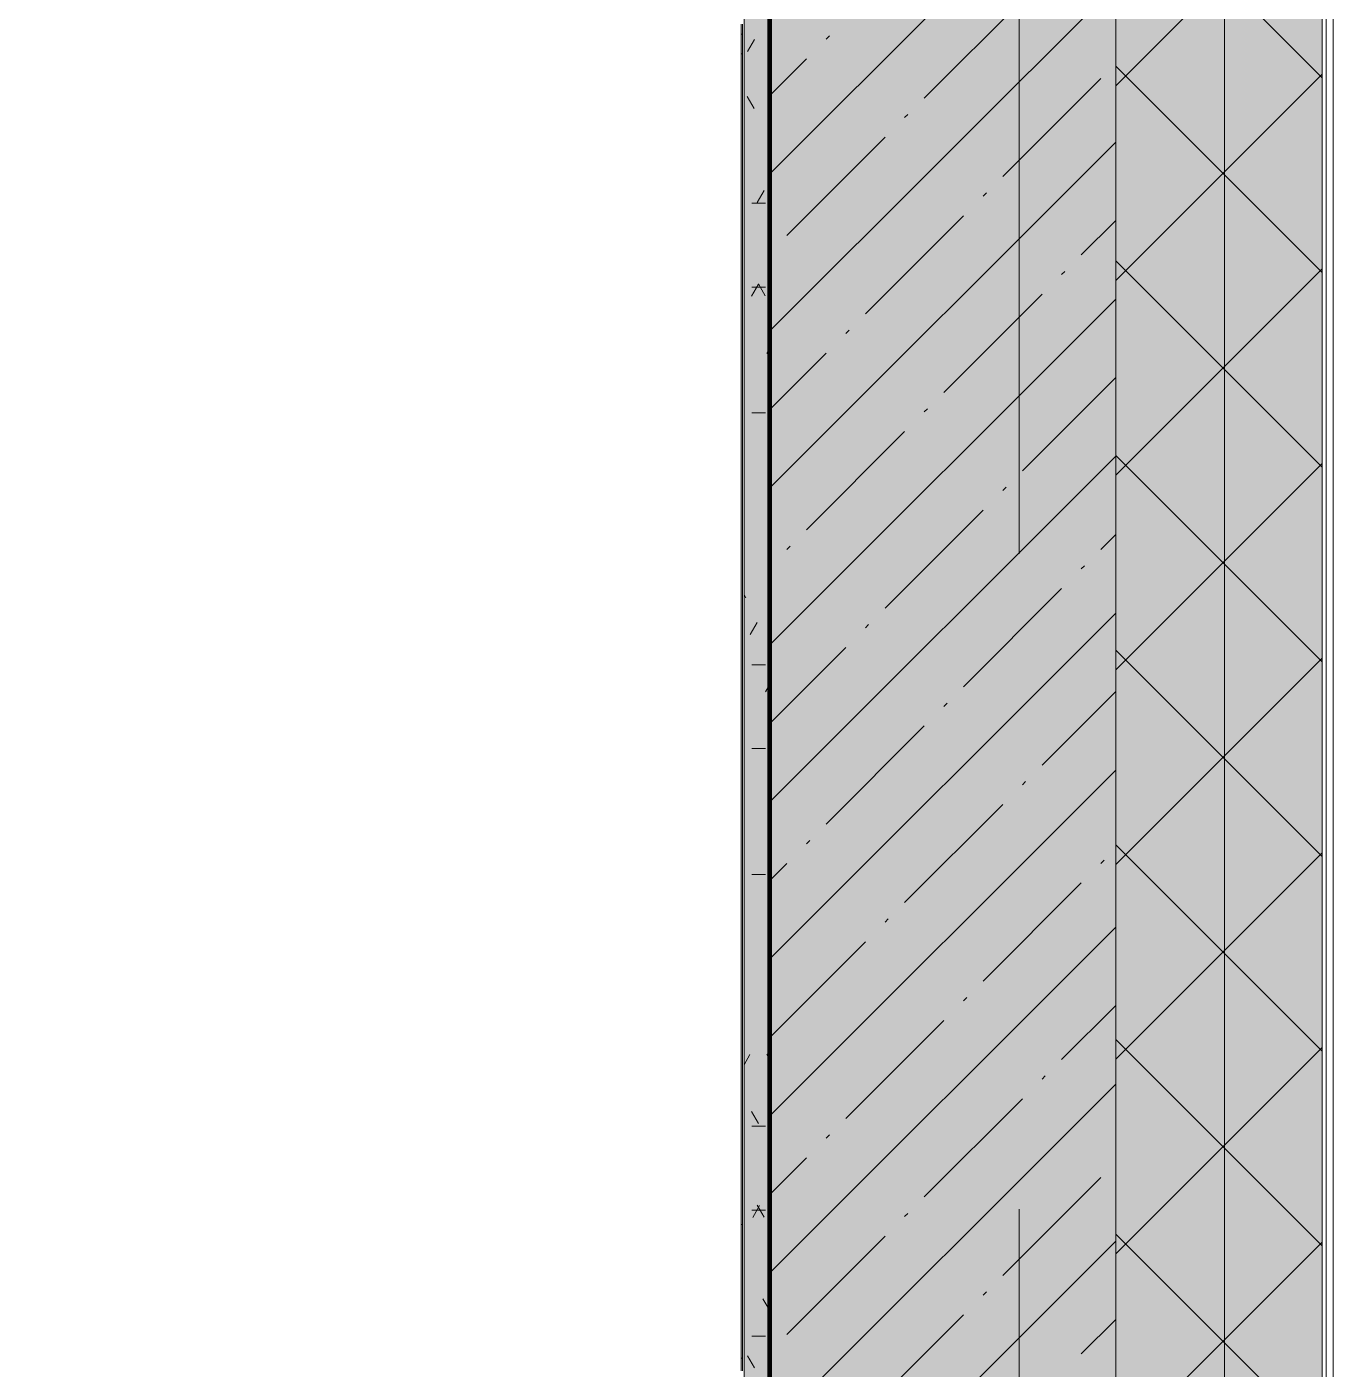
# Model space of a CAD drawing. Header units: millimetres. Extents: x -3817 to 677485, y -22715 to 103890.
# Drawn here: x 676364 to 677313, y 7795 to 8771 of the extents above; entities that cross this region are included whole.
import ezdxf

# ---------------------------------------------------------------- set-up
doc = ezdxf.new("R2010")
doc.units = ezdxf.units.MM
doc.layers.add('PDF _Геометрия', color=7, linetype='Continuous', true_color=0x1d1d1d)
doc.layers.add('PDF _Сплошная заливка', color=7, linetype='Continuous', true_color=0xffffff)

msp = doc.modelspace()

# ---------------------------------------------------------------- hatches: boundary and pattern name
at = {"layer": 'PDF _Сплошная заливка', "transparency": 33554559}
h = msp.add_hatch(color=256, dxfattribs=at)
h.paths.add_polyline_path([(677155.48, 1625.86), (677305.48, 1625.86), (677305.48, 9575.9), (677155.48, 9575.9), (677155.48, 1775.86)], flags=0)
h.paths.add_polyline_path([(677155.48, 10775.9), (677305.48, 10775.9), (677305.48, 12695.86), (677155.48, 12695.86), (677155.48, 11170.72)], flags=0)
h.paths.add_polyline_path([(677155.48, 14995.86), (677305.48, 14995.86), (677305.48, 23275.86), (677155.48, 23275.86), (677155.48, 15280.9)], flags=0)

# ---------------------------------------------------------------- linework, layer by layer
at = {"layer": 'PDF _Геометрия', "color": 9, "lineweight": 9, "true_color": 0xc0c0c0}
for points in [[(676935.48, 12235.86), (676935.48, 10775.9), (676905.64, 10775.9), (676905.64, 10755.9), (677103.48, 10755.9), (677103.48, 10775.9), (676955.48, 10775.9), (677155.48, 10775.9), (677313.48, 10775.9), (677313.48, 9575.9), (677155.48, 9575.9), (677155.48, 1775.86), (676905.48, 1775.86), (675805.48, 1775.86), (675805.48, 2025.86), (676905.48, 2025.86), (676905.48, 9575.9), (676905.48, 2025.86), (676885.48, 2025.86), (661846.48, 2025.86), (661905.48, 2025.86)], [(676885.48, 9575.9), (676885.48, 2045.86), (661846.48, 2045.86)], [(676884.48, 8772.44), (676884.48, 8759.2), (676884.48, 8746.34), (676884.48, 8734.04), (676884.48, 8722.2), (676884.48, 8710.46), (676884.48, 8698.47), (676884.48, 8685.85), (676884.48, 8672.24), (676884.48, 8657.03), (676884.48, 8638.74), (676884.48, 8615.67), (676884.48, 8586.11), (676884.48, 8548.34), (676884.48, 8375.64), (676884.48, 8193.92), (676884.48, 8003.19), (676884.48, 7803.45), (676883.48, 7803.45), (676883.48, 8003.19), (676883.48, 8193.92), (676883.48, 8375.64), (676883.48, 8548.34), (676883.48, 8586.11), (676883.48, 8615.67), (676883.48, 8638.74), (676883.48, 8657.03), (676883.48, 8672.24), (676883.48, 8685.85), (676883.48, 8698.47), (676883.48, 8710.46), (676883.48, 8722.2), (676883.48, 8734.04), (676883.48, 8746.34), (676883.48, 8759.2), (676883.48, 8772.44)], [(676883.48, 8589.46), (676883.48, 8592.68), (676883.48, 8620.9), (676883.48, 8645.23), (676883.48, 8666.07), (676883.48, 8683.84), (676883.48, 8698.95), (676883.48, 8711.79), (676883.48, 8722.66), (676883.48, 8731.88), (676883.48, 8739.77), (676883.48, 8746.94), (676883.48, 8753.96), (676883.48, 8759.96), (676883.48, 8763.52), (676883.48, 8764.91), (676883.48, 8765.16), (676883.48, 8765.17), (676883.48, 8765.08), (676883.48, 8764.36), (676883.48, 8762.29), (676883.48, 8758.14), (676883.48, 8751.19), (676883.48, 8741.16), (676883.48, 8728.4), (676883.48, 8713.33), (676883.48, 8696.33), (676883.48, 8686.08), (676883.48, 8676.73), (676883.48, 8668.17), (676883.48, 8660.32), (676883.48, 8653.09), (676883.48, 8646.39), (676883.48, 8640.12), (676883.48, 8634.19), (676883.48, 8628.57), (676883.48, 8623.25), (676883.48, 8618.21), (676883.48, 8613.46), (676883.48, 8608.98), (676883.48, 8604.76), (676883.48, 8600.8), (676883.48, 8597.1), (676883.48, 8593.72), (676883.48, 8590.89)], [(676884.48, 8765.16), (676883.48, 8765.16)], [(676883.48, 8589.02), (676883.48, 8591.85), (676883.48, 8595.22), (676883.48, 8598.93), (676883.48, 8602.89), (676883.48, 8607.1), (676883.48, 8611.58), (676883.48, 8616.34), (676883.48, 8621.37), (676883.48, 8626.7), (676883.48, 8632.32), (676883.48, 8638.24), (676883.48, 8644.51), (676883.48, 8651.22), (676883.48, 8658.45), (676883.48, 8666.3), (676883.48, 8674.85), (676883.48, 8684.21), (676883.48, 8694.46), (676883.48, 8711.45), (676883.48, 8726.53), (676883.48, 8739.28), (676883.48, 8749.31), (676883.48, 8756.27), (676883.48, 8760.42), (676883.48, 8762.49), (676883.48, 8763.2), (676883.48, 8763.29), (676883.48, 8763.28), (676883.48, 8763.04), (676883.48, 8761.64), (676883.48, 8758.08), (676883.48, 8752.08), (676883.48, 8745.06), (676883.48, 8737.9), (676883.48, 8730), (676883.48, 8720.79), (676883.48, 8709.91), (676883.48, 8697.08), (676883.48, 8681.97), (676883.48, 8664.2), (676883.48, 8643.36), (676883.48, 8619.03), (676883.48, 8590.81), (676883.48, 8587.58)], [(676884.48, 8590.89), (676884.48, 8593.72), (676884.48, 8597.1), (676884.48, 8600.8), (676884.48, 8604.76), (676884.48, 8608.98), (676884.48, 8613.46), (676884.48, 8618.21), (676884.48, 8623.25), (676884.48, 8628.57), (676884.48, 8634.19), (676884.48, 8640.12), (676884.48, 8646.39), (676884.48, 8653.09), (676884.48, 8660.32), (676884.48, 8668.17), (676884.48, 8676.73), (676884.48, 8686.08), (676884.48, 8696.33), (676884.48, 8713.33), (676884.48, 8728.4), (676884.48, 8741.16), (676884.48, 8751.19), (676884.48, 8758.14), (676884.48, 8762.29), (676884.48, 8764.36), (676884.48, 8765.08), (676884.48, 8765.17), (676884.48, 8765.16), (676884.48, 8764.91), (676884.48, 8763.52), (676884.48, 8759.96), (676884.48, 8753.96), (676884.48, 8746.94), (676884.48, 8739.77), (676884.48, 8731.88), (676884.48, 8722.66), (676884.48, 8711.79), (676884.48, 8698.95), (676884.48, 8683.84), (676884.48, 8666.07), (676884.48, 8645.23), (676884.48, 8620.9), (676884.48, 8592.68), (676884.48, 8589.46)], [(676884.48, 8587.58), (676884.48, 8590.81), (676884.48, 8619.03), (676884.48, 8643.36), (676884.48, 8664.2), (676884.48, 8681.97), (676884.48, 8697.08), (676884.48, 8709.91), (676884.48, 8720.79), (676884.48, 8730), (676884.48, 8737.9), (676884.48, 8745.06), (676884.48, 8752.08), (676884.48, 8758.08), (676884.48, 8761.64), (676884.48, 8763.04), (676884.48, 8763.28), (676884.48, 8763.29), (676884.48, 8763.2), (676884.48, 8762.49), (676884.48, 8760.42), (676884.48, 8756.27), (676884.48, 8749.31), (676884.48, 8739.28), (676884.48, 8726.53), (676884.48, 8711.45), (676884.48, 8694.46), (676884.48, 8684.21), (676884.48, 8674.85), (676884.48, 8666.3), (676884.48, 8658.45), (676884.48, 8651.22), (676884.48, 8644.51), (676884.48, 8638.24), (676884.48, 8632.32), (676884.48, 8626.7), (676884.48, 8621.37), (676884.48, 8616.34), (676884.48, 8611.58), (676884.48, 8607.1), (676884.48, 8602.89), (676884.48, 8598.93), (676884.48, 8595.22), (676884.48, 8591.85), (676884.48, 8589.02)], [(676883.48, 8750.93), (676883.48, 8735.49), (676883.48, 8719.4), (676883.48, 8702.31), (676883.48, 8683.82), (676883.48, 8663.55), (676883.48, 8641.1), (676883.48, 8616.09), (676883.48, 8588.14), (676883.48, 8556.84), (676883.48, 8521.82), (676883.48, 8482.69), (676883.48, 8439.05), (676883.48, 8430.91), (676883.48, 8416.79), (676883.48, 8398.56), (676883.48, 8378.11), (676883.48, 8357.32), (676883.48, 8337.99), (676883.48, 8320.69), (676883.48, 8305.16), (676883.48, 8291.07), (676883.48, 8278.13), (676883.48, 8266.04), (676883.48, 8254.48), (676883.48, 8243.16), (676883.48, 8231.82), (676883.48, 8220.37), (676883.48, 8208.74), (676883.48, 8196.89), (676883.48, 8184.75), (676883.48, 8172.28), (676883.48, 8159.41), (676883.48, 8146.09), (676883.48, 8132.33), (676883.48, 8118.23), (676883.48, 8103.9), (676883.48, 8089.46), (676883.48, 8075.03), (676883.48, 8060.71), (676883.48, 8046.62), (676883.48, 8032.89), (676883.48, 8019.58), (676883.48, 8006.6), (676883.48, 7993.83), (676883.48, 7981.16), (676883.48, 7968.46), (676883.48, 7955.61), (676883.48, 7942.49), (676883.48, 7928.98), (676883.48, 7914.96), (676883.48, 7900.42)], [(676884.48, 7900.42), (676884.48, 7914.96), (676884.48, 7928.98), (676884.48, 7942.49), (676884.48, 7955.61), (676884.48, 7968.46), (676884.48, 7981.16), (676884.48, 7993.83), (676884.48, 8006.6), (676884.48, 8019.58), (676884.48, 8032.89), (676884.48, 8046.62), (676884.48, 8060.71), (676884.48, 8075.03), (676884.48, 8089.46), (676884.48, 8103.9), (676884.48, 8118.23), (676884.48, 8132.33), (676884.48, 8146.09), (676884.48, 8159.41), (676884.48, 8172.28), (676884.48, 8184.75), (676884.48, 8196.89), (676884.48, 8208.74), (676884.48, 8220.37), (676884.48, 8231.82), (676884.48, 8243.16), (676884.48, 8254.48), (676884.48, 8266.04), (676884.48, 8278.13), (676884.48, 8291.07), (676884.48, 8305.16), (676884.48, 8320.69), (676884.48, 8337.99), (676884.48, 8357.32), (676884.48, 8378.11), (676884.48, 8398.56), (676884.48, 8416.79), (676884.48, 8430.91), (676884.48, 8439.05), (676884.48, 8482.69), (676884.48, 8521.82), (676884.48, 8556.84), (676884.48, 8588.14), (676884.48, 8616.09), (676884.48, 8641.1), (676884.48, 8663.55), (676884.48, 8683.82), (676884.48, 8702.31), (676884.48, 8719.4), (676884.48, 8735.49), (676884.48, 8750.93)], [(676883.48, 8720.81), (676883.48, 8717.25), (676883.48, 8711.25), (676883.48, 8704.24), (676883.48, 8697.07), (676883.48, 8689.17), (676883.48, 8679.96), (676883.48, 8669.09), (676883.48, 8656.25), (676883.48, 8641.14), (676883.48, 8623.37), (676883.48, 8602.53), (676883.48, 8578.2), (676883.48, 8549.98), (676883.48, 8546.75)], [(676883.48, 8548.19), (676883.48, 8551.02), (676883.48, 8554.39), (676883.48, 8558.1), (676883.48, 8562.06), (676883.48, 8566.27), (676883.48, 8570.75), (676883.48, 8575.51), (676883.48, 8580.54), (676883.48, 8585.87), (676883.48, 8591.49), (676883.48, 8597.41), (676883.48, 8603.69), (676883.48, 8610.39), (676883.48, 8617.62), (676883.48, 8625.47), (676883.48, 8634.02), (676883.48, 8643.38), (676883.48, 8653.63), (676883.48, 8670.62), (676883.48, 8685.7), (676883.48, 8698.45), (676883.48, 8708.48), (676883.48, 8715.44), (676883.48, 8719.59)], [(676883.48, 8545.11), (676883.48, 8548.33), (676883.48, 8576.55), (676883.48, 8600.88), (676883.48, 8621.72), (676883.48, 8639.49), (676883.48, 8654.6), (676883.48, 8667.44), (676883.48, 8678.31), (676883.48, 8687.53), (676883.48, 8695.42), (676883.48, 8702.59), (676883.48, 8709.6), (676883.48, 8715.6), (676883.48, 8719.17)], [(676883.48, 8717.94), (676883.48, 8713.79), (676883.48, 8706.83), (676883.48, 8696.8), (676883.48, 8684.05), (676883.48, 8668.98), (676883.48, 8651.98), (676883.48, 8641.73), (676883.48, 8632.38), (676883.48, 8623.82), (676883.48, 8615.97), (676883.48, 8608.74), (676883.48, 8602.04), (676883.48, 8595.77), (676883.48, 8589.84), (676883.48, 8584.22), (676883.48, 8578.9), (676883.48, 8573.86), (676883.48, 8569.11), (676883.48, 8564.62), (676883.48, 8560.41), (676883.48, 8556.45), (676883.48, 8552.75), (676883.48, 8549.37), (676883.48, 8546.54)], [(676884.48, 8546.75), (676884.48, 8549.98), (676884.48, 8578.2), (676884.48, 8602.53), (676884.48, 8623.37), (676884.48, 8641.14), (676884.48, 8656.25), (676884.48, 8669.09), (676884.48, 8679.96), (676884.48, 8689.17), (676884.48, 8697.07), (676884.48, 8704.24), (676884.48, 8711.25), (676884.48, 8717.25), (676884.48, 8720.81)], [(676884.48, 8719.59), (676884.48, 8715.44), (676884.48, 8708.48), (676884.48, 8698.45), (676884.48, 8685.7), (676884.48, 8670.62), (676884.48, 8653.63), (676884.48, 8643.38), (676884.48, 8634.02), (676884.48, 8625.47), (676884.48, 8617.62), (676884.48, 8610.39), (676884.48, 8603.69), (676884.48, 8597.41), (676884.48, 8591.49), (676884.48, 8585.87), (676884.48, 8580.54), (676884.48, 8575.51), (676884.48, 8570.75), (676884.48, 8566.27), (676884.48, 8562.06), (676884.48, 8558.1), (676884.48, 8554.39), (676884.48, 8551.02), (676884.48, 8548.19)], [(676884.48, 8719.17), (676884.48, 8715.6), (676884.48, 8709.6), (676884.48, 8702.59), (676884.48, 8695.42), (676884.48, 8687.53), (676884.48, 8678.31), (676884.48, 8667.44), (676884.48, 8654.6), (676884.48, 8639.49), (676884.48, 8621.72), (676884.48, 8600.88), (676884.48, 8576.55), (676884.48, 8548.33), (676884.48, 8545.11)], [(676884.48, 8546.54), (676884.48, 8549.37), (676884.48, 8552.75), (676884.48, 8556.45), (676884.48, 8560.41), (676884.48, 8564.62), (676884.48, 8569.11), (676884.48, 8573.86), (676884.48, 8578.9), (676884.48, 8584.22), (676884.48, 8589.84), (676884.48, 8595.77), (676884.48, 8602.04), (676884.48, 8608.74), (676884.48, 8615.97), (676884.48, 8623.82), (676884.48, 8632.38), (676884.48, 8641.73), (676884.48, 8651.98), (676884.48, 8668.98), (676884.48, 8684.05), (676884.48, 8696.8), (676884.48, 8706.83), (676884.48, 8713.79), (676884.48, 8717.94)], [(676883.48, 8494.47), (676883.48, 8492.05)], [(676884.48, 8492.05), (676884.48, 8494.47)], [(676883.48, 8491.6), (676883.48, 8486.47), (676883.48, 8483.28), (676883.48, 8480.55), (676883.48, 8477.77), (676883.48, 8474.82), (676883.48, 8471.58), (676883.48, 8468.13), (676883.48, 8464.57), (676883.48, 8461.01), (676883.48, 8457.56), (676883.48, 8454.23), (676883.48, 8451.01), (676883.48, 8447.85), (676883.48, 8444.73), (676883.48, 8441.63), (676883.48, 8438.53), (676883.48, 8435.46), (676883.48, 8432.4), (676883.48, 8429.37), (676883.48, 8426.38), (676883.48, 8423.44), (676883.48, 8420.55), (676883.48, 8417.74), (676883.48, 8415.02), (676883.48, 8412.37), (676883.48, 8409.79), (676883.48, 8407.23), (676883.48, 8404.68), (676883.48, 8402.1), (676883.48, 8399.49), (676883.48, 8396.84), (676883.48, 8394.16), (676883.48, 8391.46), (676883.48, 8388.73), (676883.48, 8386), (676883.48, 8383.26), (676883.48, 8380.54), (676883.48, 8377.88), (676883.48, 8375.29), (676883.48, 8372.81), (676883.48, 8370.46), (676883.48, 8368.24)], [(676883.48, 8485.59), (676883.48, 8488.71), (676883.48, 8490.86)], [(676883.48, 8375.38), (676883.48, 8377.58), (676883.48, 8379.86), (676883.48, 8382.21), (676883.48, 8384.6), (676883.48, 8386.99), (676883.48, 8389.38), (676883.48, 8391.75), (676883.48, 8394.11), (676883.48, 8396.45), (676883.48, 8398.77), (676883.48, 8401.09), (676883.48, 8403.39), (676883.48, 8405.69), (676883.48, 8408.01), (676883.48, 8410.37), (676883.48, 8412.78), (676883.48, 8415.27), (676883.48, 8417.83), (676883.48, 8420.47), (676883.48, 8423.16), (676883.48, 8425.91), (676883.48, 8428.71), (676883.48, 8431.54), (676883.48, 8434.4), (676883.48, 8437.28), (676883.48, 8440.15), (676883.48, 8443.03), (676883.48, 8445.93), (676883.48, 8448.89), (676883.48, 8451.93), (676883.48, 8455.08), (676883.48, 8458.33), (676883.48, 8461.59), (676883.48, 8464.75), (676883.48, 8467.73), (676883.48, 8470.48), (676883.48, 8473.12), (676883.48, 8475.79), (676883.48, 8479.14), (676883.48, 8485.03)], [(676884.48, 8368.24), (676884.48, 8370.46), (676884.48, 8372.81), (676884.48, 8375.29), (676884.48, 8377.88), (676884.48, 8380.54), (676884.48, 8383.26), (676884.48, 8386), (676884.48, 8388.73), (676884.48, 8391.46), (676884.48, 8394.16), (676884.48, 8396.84), (676884.48, 8399.49), (676884.48, 8402.1), (676884.48, 8404.68), (676884.48, 8407.23), (676884.48, 8409.79), (676884.48, 8412.37), (676884.48, 8415.02), (676884.48, 8417.74), (676884.48, 8420.55), (676884.48, 8423.44), (676884.48, 8426.38), (676884.48, 8429.37), (676884.48, 8432.4), (676884.48, 8435.46), (676884.48, 8438.53), (676884.48, 8441.63), (676884.48, 8444.73), (676884.48, 8447.85), (676884.48, 8451.01), (676884.48, 8454.23), (676884.48, 8457.56), (676884.48, 8461.01), (676884.48, 8464.57), (676884.48, 8468.13), (676884.48, 8471.58), (676884.48, 8474.82), (676884.48, 8477.77), (676884.48, 8480.55), (676884.48, 8483.28), (676884.48, 8486.47), (676884.48, 8491.6)], [(676884.48, 8490.86), (676884.48, 8488.71), (676884.48, 8485.59)], [(676884.48, 8485.03), (676884.48, 8479.14), (676884.48, 8475.79), (676884.48, 8473.12), (676884.48, 8470.48), (676884.48, 8467.73), (676884.48, 8464.75), (676884.48, 8461.59), (676884.48, 8458.33), (676884.48, 8455.08), (676884.48, 8451.93), (676884.48, 8448.89), (676884.48, 8445.93), (676884.48, 8443.03), (676884.48, 8440.15), (676884.48, 8437.28), (676884.48, 8434.4), (676884.48, 8431.54), (676884.48, 8428.71), (676884.48, 8425.91), (676884.48, 8423.16), (676884.48, 8420.47), (676884.48, 8417.83), (676884.48, 8415.27), (676884.48, 8412.78), (676884.48, 8410.37), (676884.48, 8408.01), (676884.48, 8405.69), (676884.48, 8403.39), (676884.48, 8401.09), (676884.48, 8398.77), (676884.48, 8396.45), (676884.48, 8394.11), (676884.48, 8391.75), (676884.48, 8389.38), (676884.48, 8386.99), (676884.48, 8384.6), (676884.48, 8382.21), (676884.48, 8379.86), (676884.48, 8377.58), (676884.48, 8375.38)], [(676883.48, 8466.83), (676883.48, 8464.68), (676883.48, 8462.14), (676883.48, 8459.27), (676883.48, 8456.15), (676883.48, 8452.83), (676883.48, 8449.4), (676883.48, 8445.9), (676883.48, 8442.35), (676883.48, 8438.72), (676883.48, 8435), (676883.48, 8431.17), (676883.48, 8427.21), (676883.48, 8423.1), (676883.48, 8418.83), (676883.48, 8414.38), (676883.48, 8409.74), (676883.48, 8404.97), (676883.48, 8400.12), (676883.48, 8395.29), (676883.48, 8390.52), (676883.48, 8385.9), (676883.48, 8381.49), (676883.48, 8377.36), (676883.48, 8373.56), (676883.48, 8370.1), (676883.48, 8367.01), (676883.48, 8364.31), (676883.48, 8362.02)], [(676884.48, 8362.02), (676884.48, 8364.31), (676884.48, 8367.01), (676884.48, 8370.1), (676884.48, 8373.56), (676884.48, 8377.36), (676884.48, 8381.49), (676884.48, 8385.9), (676884.48, 8390.52), (676884.48, 8395.29), (676884.48, 8400.12), (676884.48, 8404.97), (676884.48, 8409.74), (676884.48, 8414.38), (676884.48, 8418.83), (676884.48, 8423.1), (676884.48, 8427.21), (676884.48, 8431.17), (676884.48, 8435), (676884.48, 8438.72), (676884.48, 8442.35), (676884.48, 8445.9), (676884.48, 8449.4), (676884.48, 8452.83), (676884.48, 8456.15), (676884.48, 8459.27), (676884.48, 8462.14), (676884.48, 8464.68), (676884.48, 8466.83)], [(676883.48, 8355.04), (676883.48, 8357.17), (676883.48, 8359.72), (676883.48, 8362.67), (676883.48, 8365.99), (676883.48, 8369.66), (676883.48, 8373.65), (676883.48, 8377.92), (676883.48, 8382.41), (676883.48, 8387.05), (676883.48, 8391.76), (676883.48, 8396.5), (676883.48, 8401.18), (676883.48, 8405.75), (676883.48, 8410.15), (676883.48, 8414.39), (676883.48, 8418.5), (676883.48, 8422.48), (676883.48, 8426.37), (676883.48, 8430.19), (676883.48, 8433.94), (676883.48, 8437.67), (676883.48, 8441.37), (676883.48, 8445.06), (676883.48, 8448.65), (676883.48, 8452.07), (676883.48, 8455.23), (676883.48, 8458.06), (676883.48, 8460.48)], [(676884.48, 8460.48), (676884.48, 8458.06), (676884.48, 8455.23), (676884.48, 8452.07), (676884.48, 8448.65), (676884.48, 8445.06), (676884.48, 8441.37), (676884.48, 8437.67), (676884.48, 8433.94), (676884.48, 8430.19), (676884.48, 8426.37), (676884.48, 8422.48), (676884.48, 8418.5), (676884.48, 8414.39), (676884.48, 8410.15), (676884.48, 8405.75), (676884.48, 8401.18), (676884.48, 8396.5), (676884.48, 8391.76), (676884.48, 8387.05), (676884.48, 8382.41), (676884.48, 8377.92), (676884.48, 8373.65), (676884.48, 8369.66), (676884.48, 8365.99), (676884.48, 8362.67), (676884.48, 8359.72), (676884.48, 8357.17), (676884.48, 8355.04)], [(676883.48, 7794.09), (676883.48, 7799.57), (676883.48, 7804.85), (676883.48, 7810.05), (676883.48, 7815.32), (676883.48, 7820.79), (676883.48, 7826.59), (676883.48, 7832.83), (676883.48, 7839.44), (676883.48, 7846.3), (676883.48, 7853.3), (676883.48, 7860.32), (676883.48, 7867.25), (676883.48, 7873.97), (676883.48, 7880.38), (676883.48, 7886.56), (676883.48, 7892.76), (676883.48, 7899.26), (676883.48, 7906.33), (676883.48, 7914.25), (676883.48, 7923.29), (676883.48, 7933.72), (676883.48, 7945.81), (676883.48, 7959.75), (676883.48, 7975.49), (676883.48, 7992.93), (676883.48, 8011.99), (676883.48, 8032.58), (676883.48, 8054.61), (676883.48, 8077.98), (676883.48, 8102.6), (676883.48, 8128.39), (676883.48, 8155.26), (676883.48, 8451.5)], [(676884.48, 8451.5), (676884.48, 8155.26), (676884.48, 8128.39), (676884.48, 8102.6), (676884.48, 8077.98), (676884.48, 8054.61), (676884.48, 8032.58), (676884.48, 8011.99), (676884.48, 7992.93), (676884.48, 7975.49), (676884.48, 7959.75), (676884.48, 7945.81), (676884.48, 7933.72), (676884.48, 7923.29), (676884.48, 7914.25), (676884.48, 7906.33), (676884.48, 7899.26), (676884.48, 7892.76), (676884.48, 7886.56), (676884.48, 7880.38), (676884.48, 7873.97), (676884.48, 7867.25), (676884.48, 7860.32), (676884.48, 7853.3), (676884.48, 7846.3), (676884.48, 7839.44), (676884.48, 7832.83), (676884.48, 7826.59), (676884.48, 7820.79), (676884.48, 7815.32), (676884.48, 7810.05), (676884.48, 7804.85), (676884.48, 7799.57), (676884.48, 7794.09)]]:
    msp.add_lwpolyline(points, dxfattribs=at)
at = {"layer": 'PDF _Геометрия', "color": 171, "lineweight": 70, "true_color": 0x8080ff}
msp.add_lwpolyline([(676904.48, 2045.86), (676904.48, 9596.57), (676903.48, 9596.57), (676903.48, 2045.86)], close=True, dxfattribs=at)
at = {"layer": 'PDF _Геометрия', "color": 9, "lineweight": 9, "true_color": 0xc0c0c0}
for points in [[(676905.48, 2045.86), (676905.48, 9596.57), (676904.48, 9596.57), (676904.48, 2045.86)], [(677155.48, 9575.9), (677155.48, 1775.86), (675805.48, 1775.86), (675805.48, 1617.86), (677155.48, 1617.86), (677308.48, 1617.86), (677313.48, 1617.86), (677313.48, 9575.9)], [(676884.48, 7900.42), (676884.48, 8750.93), (676883.48, 8750.93), (676883.48, 7900.42)]]:
    msp.add_lwpolyline(points, close=True, dxfattribs=at)
at = {"layer": 'PDF _Геометрия', "color": 7, "lineweight": 9}
for points in [[(677308.48, 9575.9), (677308.48, 1622.86), (677305.48, 1622.86), (677155.48, 1622.86), (675805.48, 1622.86)], [(677305.48, 9575.9), (677305.48, 1625.86), (677155.48, 1625.86), (675805.48, 1625.86)], [(675805.48, 1696.86), (677234.48, 1696.86), (677234.48, 9575.9)]]:
    msp.add_lwpolyline(points, dxfattribs=at)
at = {"layer": 'PDF _Геометрия', "color": 253, "lineweight": 9, "true_color": 0xaaaaaa}
for points in [[(677085.48, 8387.78), (677085.48, 9022.78)], [(677085.48, 6324.03), (677085.48, 7911.53)]]:
    msp.add_lwpolyline(points, dxfattribs=at)
at = {"layer": 'PDF _Геометрия', "lineweight": 9}
for points in [[(676905.48, 8664.88), (677155.48, 8914.88)], [(677305.48, 8733.4), (677155.48, 8883.4)], [(677155.48, 8727.6), (677305.48, 8877.6)], [(676905.48, 8550.83), (677155.48, 8800.83)], [(677016.43, 8718.81), (677087.71, 8790.09)], [(676945.15, 8761.58), (676947.52, 8763.95)], [(676905.48, 8721.91), (676930.9, 8747.32)], [(677305.48, 8591.98), (677155.48, 8741.98)], [(677073.46, 8661.79), (677144.74, 8733.07)], [(677155.48, 8586.18), (677305.48, 8736.18)], [(677002.18, 8704.56), (677004.55, 8706.93)], [(676916.64, 8619.02), (676987.92, 8690.3)], [(676905.48, 8436.78), (677155.48, 8686.78)], [(677059.2, 8647.53), (677061.57, 8649.9)], [(676973.66, 8561.99), (677044.94, 8633.28)], [(677130.48, 8604.76), (677155.48, 8629.76)], [(677305.48, 8450.56), (677155.48, 8600.56)], [(677116.23, 8590.51), (677118.6, 8592.88)], [(677155.48, 8444.76), (677305.48, 8594.76)], [(676905.48, 8322.73), (677155.48, 8572.73)], [(677030.69, 8504.97), (677101.97, 8576.25)], [(676959.41, 8547.74), (676961.78, 8550.11)], [(676905.48, 8493.81), (676945.15, 8533.48)], [(677087.71, 8447.95), (677155.48, 8515.71)], [(677016.43, 8490.71), (677018.8, 8493.08)], [(676930.9, 8405.18), (677002.18, 8476.46)], [(676905.48, 8208.68), (677155.48, 8458.68)], [(677305.48, 8309.14), (677155.48, 8459.14)], [(677155.48, 8303.34), (677305.48, 8453.34)], [(677073.46, 8433.69), (677075.83, 8436.06)], [(676987.92, 8348.15), (677059.2, 8419.43)], [(677144.74, 8390.92), (677155.48, 8401.66)], [(676916.64, 8390.92), (676919.01, 8393.29)], [(677130.48, 8376.66), (677132.85, 8379.03)], [(677044.94, 8291.13), (677116.23, 8362.41)], [(676905.48, 8094.63), (677155.48, 8344.63)], [(676973.66, 8333.9), (676976.03, 8336.27)], [(676905.48, 8265.71), (676959.41, 8319.64)], [(677305.48, 8167.72), (677155.48, 8317.72)], [(677155.48, 8161.92), (677305.48, 8311.92)], [(677030.69, 8276.87), (677033.06, 8279.24)], [(677101.97, 8234.1), (677155.48, 8287.61)], [(676945.15, 8191.33), (677016.43, 8262.62)], [(676905.48, 7980.58), (677155.48, 8230.58)], [(677087.71, 8219.85), (677090.08, 8222.22)], [(677002.18, 8134.31), (677073.46, 8205.59)], [(676930.9, 8177.08), (676933.27, 8179.45)], [(677305.48, 8026.3), (677155.48, 8176.3)], [(676905.48, 8151.66), (676916.64, 8162.82)], [(677144.74, 8162.82), (677147.11, 8165.19)], [(677155.48, 8020.5), (677305.48, 8170.5)], [(677059.2, 8077.28), (677130.48, 8148.57)], [(676905.48, 7866.54), (677155.48, 8116.54)], [(676987.92, 8120.05), (676990.29, 8122.42)], [(676905.48, 8037.61), (676973.66, 8105.8)], [(677044.94, 8063.03), (677047.32, 8065.4)], [(677116.23, 8020.26), (677155.48, 8059.51)], [(676959.41, 7977.49), (677030.69, 8048.77)], [(677305.48, 7884.88), (677155.48, 8034.88)], [(677155.48, 7879.07), (677305.48, 8029.08)], [(677101.97, 8006), (677104.34, 8008.37)], [(676905.48, 7752.49), (677155.48, 8002.49)], [(677016.43, 7920.47), (677087.71, 7991.75)], [(676945.15, 7963.24), (676947.52, 7965.61)], [(676905.48, 7923.56), (676930.9, 7948.98)], [(677073.46, 7863.44), (677144.74, 7934.72)], [(677002.18, 7906.21), (677004.55, 7908.58)], [(676916.64, 7820.67), (676987.92, 7891.96)], [(677305.48, 7743.45), (677155.48, 7893.45)], [(676905.48, 7638.44), (677155.48, 7888.44)], [(677155.48, 7737.65), (677305.48, 7887.65)], [(677059.2, 7849.19), (677061.57, 7851.56)], [(676973.66, 7763.65), (677044.94, 7834.93)], [(677130.48, 7806.42), (677155.48, 7831.41)]]:
    msp.add_lwpolyline(points, dxfattribs=at)
at = {"layer": 'PDF _Геометрия', "color": 253, "lineweight": 9, "true_color": 0x9b9b9b}
for points in [[(676893.06, 8761.19), (676888.03, 8752.48)], [(676892.75, 8711.15), (676887.72, 8719.86)], [(676900.14, 8651.52), (676895.11, 8642.81)], [(676891.08, 8642.42), (676901.13, 8642.42)], [(676896.05, 8583.49), (676891.02, 8574.78)], [(676891.08, 8581.46), (676901.13, 8581.46)], [(676900.92, 8575.08), (676895.89, 8583.79)], [(676905.48, 8538.85), (676902.18, 8533.14)], [(676891.08, 8490.02), (676901.13, 8490.02)], [(676886.77, 8355.74), (676885.48, 8357.99)], [(676894.96, 8337.76), (676889.93, 8329.05)], [(676891.08, 8307.14), (676901.13, 8307.14)], [(676905.48, 8295.01), (676901.09, 8287.41)], [(676891.08, 8246.18), (676901.13, 8246.18)], [(676905.48, 8201.42), (676905.15, 8201.99)], [(676891.08, 8154.74), (676901.13, 8154.74)], [(676889.78, 8023.99), (676885.48, 8016.53)], [(676905.48, 8018.54), (676902.16, 8024.29)], [(676896.03, 7973.94), (676891, 7982.65)], [(676891.08, 7971.86), (676901.13, 7971.86)], [(676885.7, 7955.96), (676885.48, 7955.57)], [(676891.08, 7910.9), (676901.13, 7910.9)], [(676896.85, 7914.32), (676891.82, 7905.61)], [(676900.12, 7905.91), (676895.09, 7914.62)], [(676904.2, 7837.88), (676899.17, 7846.59)], [(676891.08, 7819.46), (676901.13, 7819.46)], [(676893.04, 7796.24), (676888.01, 7804.95)]]:
    msp.add_lwpolyline(points, dxfattribs=at)
at = {"layer": 'PDF _Сплошная заливка', "lineweight": 35, "transparency": 33554559}
for points in [[(676905.48, 2025.86), (676905.48, 9576.9), (676885.48, 2025.86), (676885.48, 9575.9)], [(677155.48, 1775.86), (677155.48, 9575.9), (676905.48, 1775.86), (676905.48, 9575.9)]]:
    msp.add_solid(points, dxfattribs=at)

doc.saveas('drawing.dxf')
